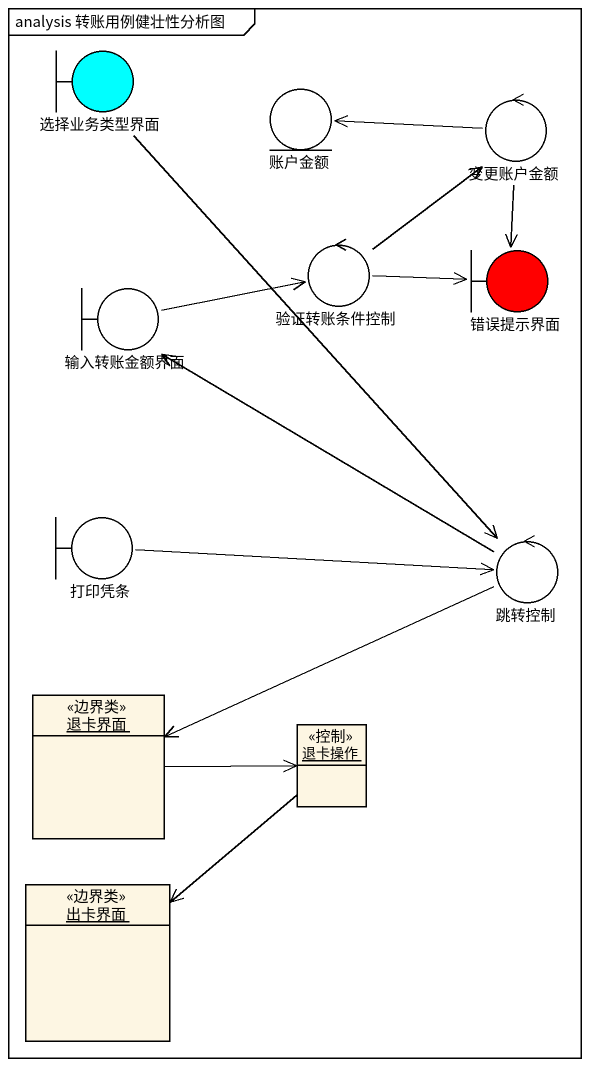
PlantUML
@startuml
mainframe analysis 转账用例健壮性分析图
allowmixing
hide circle
hide empty members
boundary 选择业务类型界面 #00FFFF
entity 账户金额
control 变更账户金额
control 验证转账条件控制
boundary 错误提示界面 #FF0000
boundary 输入转账金额界面
boundary 打印凭条
control 跳转控制
object 退卡界面 <<边界类>>
object 退卡操作 <<控制>>
object 出卡界面 <<边界类>>
选择业务类型界面 --> 跳转控制
变更账户金额 -left-> 账户金额
变更账户金额 --> 错误提示界面
验证转账条件控制 -up-> 变更账户金额
验证转账条件控制 -right-> 错误提示界面
输入转账金额界面 -right-> 验证转账条件控制
打印凭条 -right-> 跳转控制
跳转控制 -left-> 输入转账金额界面
跳转控制 -left-> 退卡界面
退卡界面 -right-> 退卡操作
退卡操作 --> 出卡界面
@enduml
